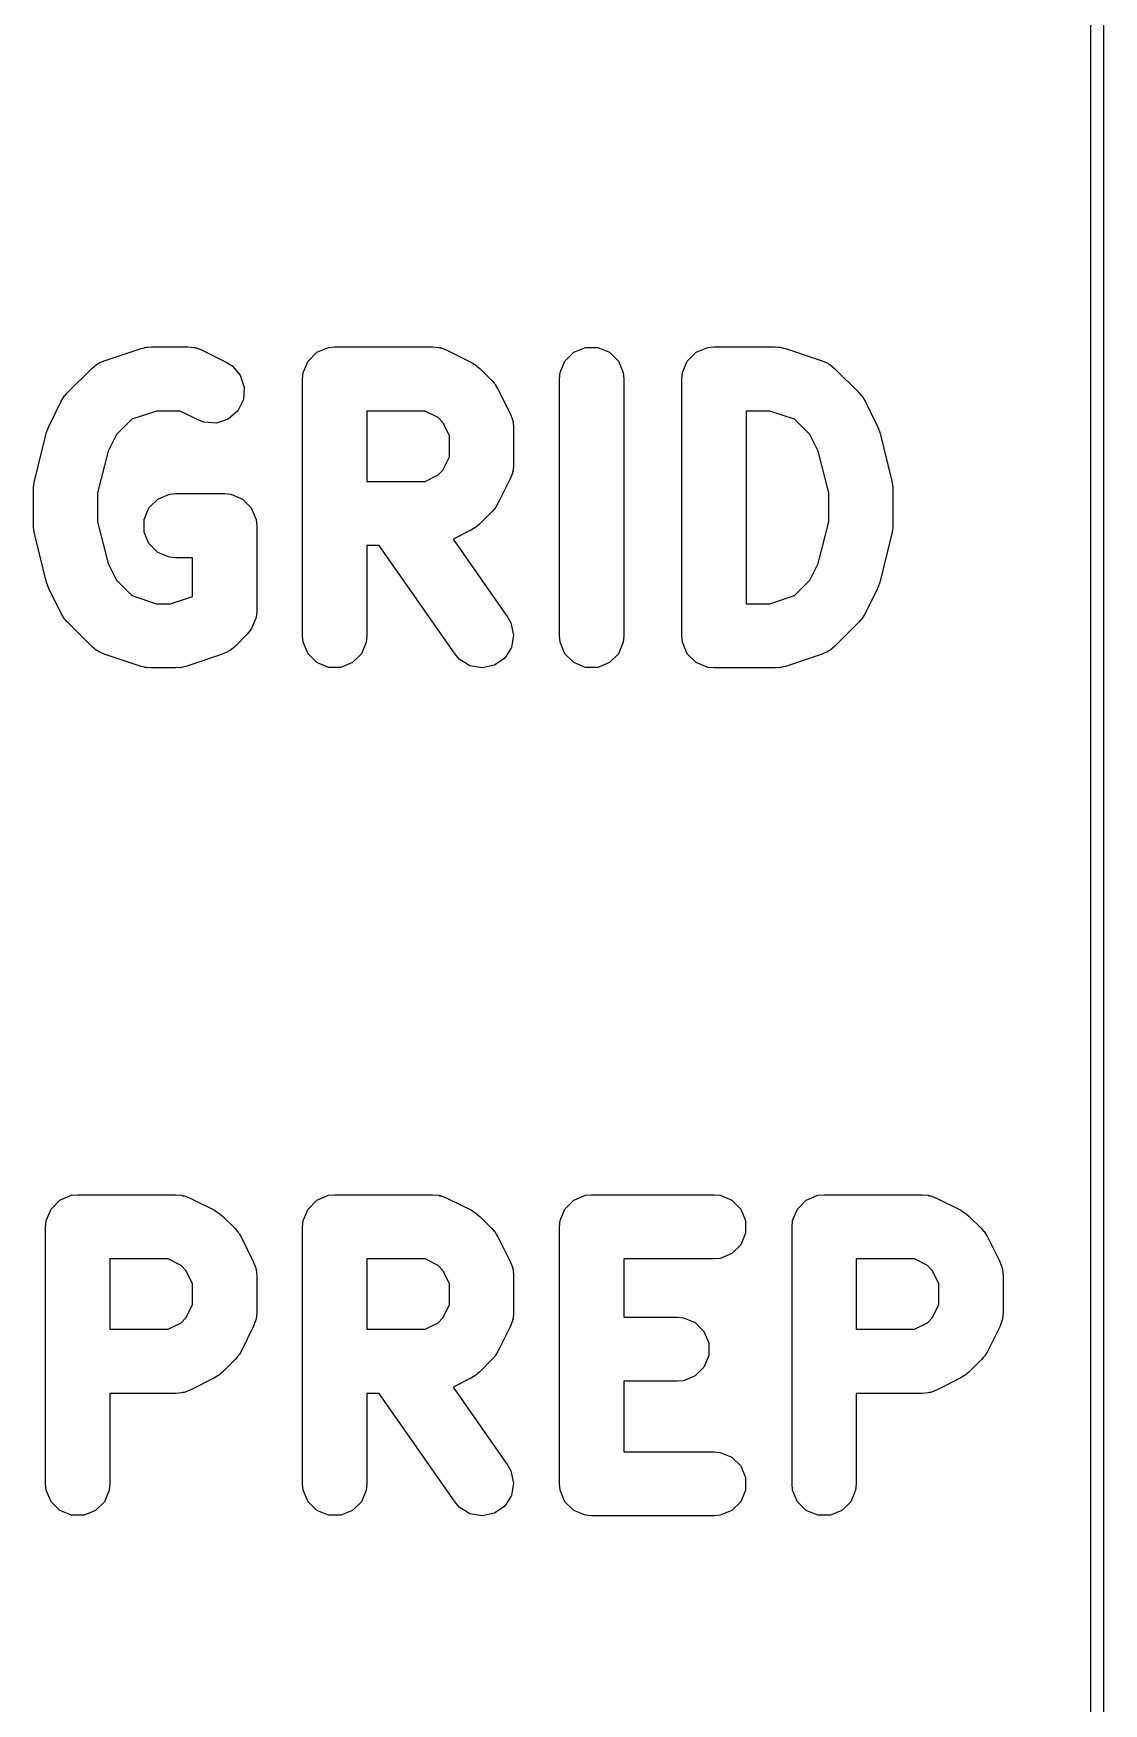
# Model space of a CAD drawing. Header units: inches. Extents: x 0.38 to 8.15, y -7.81 to -0.59.
# Drawn here: x 7.9453 to 8.1093, y -4.3945 to -4.1386 of the extents above; entities that cross this region are included whole.
import ezdxf

# ---------------------------------------------------------------- set-up
doc = ezdxf.new("R2010")
doc.units = ezdxf.units.IN
doc.header["$MEASUREMENT"] = 0
doc.layers.add('Edge.Cuts', color=254, linetype='CONTINUOUS', true_color=0xd0d2cd)
doc.layers.add('F.Silkscreen', color=41, linetype='CONTINUOUS', true_color=0xf2eda1)

msp = doc.modelspace()

# ---------------------------------------------------------------- linework, layer by layer
at = {"layer": 'Edge.Cuts', "linetype": 'CONTINUOUS'}
for p, q in [((8.10925, -0.59055), (8.10925, -7.81299)), ((8.10728, -7.81201), (8.10728, -0.59154))]:
    msp.add_line(p, q, dxfattribs=at)
at = {"layer": 'F.Silkscreen', "linetype": 'CONTINUOUS'}
for p, q in [((7.96283, -4.18665), (7.96332, -4.1866)), ((7.96332, -4.1866), (7.96894, -4.1866)), ((7.96894, -4.1866), (7.9699, -4.18669)), ((7.99048, -4.18669), (7.99144, -4.1866)), ((7.99144, -4.1866), (8.00644, -4.1866)), ((8.00644, -4.1866), (8.0074, -4.18669)), ((8.0486, -4.18669), (8.04956, -4.1866)), ((8.04956, -4.1866), (8.05893, -4.1866)), ((8.05893, -4.1866), (8.05942, -4.18665)), ((7.95512, -4.18924), (7.95526, -4.18912)), ((7.95526, -4.18912), (7.95614, -4.18873)), ((7.95614, -4.18873), (7.96176, -4.18685)), ((7.96176, -4.18685), (7.96224, -4.18674)), ((7.96224, -4.18674), (7.96236, -4.18669)), ((7.96236, -4.18669), (7.96253, -4.18668)), ((7.96253, -4.18668), (7.9627, -4.18664)), ((7.9627, -4.18664), (7.96283, -4.18665)), ((7.9699, -4.18669), (7.97007, -4.18676)), ((7.97007, -4.18676), (7.97024, -4.18677)), ((7.97024, -4.18677), (7.97114, -4.18712)), ((7.97114, -4.18712), (7.97489, -4.18899)), ((7.97489, -4.18899), (7.97571, -4.18951)), ((7.98661, -4.19056), (7.98735, -4.18879)), ((7.98735, -4.18879), (7.98871, -4.18743)), ((7.98871, -4.18743), (7.99048, -4.18669)), ((8.0074, -4.18669), (8.00756, -4.18676)), ((8.00756, -4.18676), (8.00774, -4.18677)), ((8.00774, -4.18677), (8.00864, -4.18712)), ((8.00864, -4.18712), (8.01239, -4.18899)), ((8.01239, -4.18899), (8.0128, -4.18925)), ((8.02598, -4.19056), (8.02672, -4.18879)), ((8.02672, -4.18879), (8.02808, -4.18743)), ((8.02808, -4.18743), (8.02985, -4.18669)), ((8.02985, -4.18669), (8.03177, -4.18669)), ((8.03177, -4.18669), (8.03354, -4.18743)), ((8.03354, -4.18743), (8.0349, -4.18879)), ((8.0349, -4.18879), (8.03564, -4.19056)), ((8.04473, -4.19056), (8.04547, -4.18879)), ((8.04547, -4.18879), (8.04682, -4.18743)), ((8.04682, -4.18743), (8.0486, -4.18669)), ((8.05942, -4.18665), (8.05955, -4.18664)), ((8.05955, -4.18664), (8.05972, -4.18668)), ((8.05972, -4.18668), (8.05989, -4.18669)), ((8.05989, -4.18669), (8.06001, -4.18674)), ((8.06001, -4.18674), (8.06049, -4.18685)), ((8.06049, -4.18685), (8.06611, -4.18873)), ((8.06611, -4.18873), (8.06699, -4.18912)), ((8.06699, -4.18912), (8.06713, -4.18924)), ((7.95046, -4.19366), (7.95421, -4.18992)), ((7.95421, -4.18992), (7.95496, -4.1893)), ((7.95496, -4.1893), (7.95512, -4.18924)), ((7.97571, -4.18951), (7.97697, -4.19096)), ((7.97697, -4.19096), (7.97757, -4.19278)), ((7.98652, -4.19152), (7.98661, -4.19056)), ((7.98652, -4.23089), (7.98652, -4.19152)), ((8.0128, -4.18925), (8.01292, -4.1893)), ((8.01292, -4.1893), (8.01306, -4.18941)), ((8.01306, -4.18941), (8.0132, -4.18951)), ((8.0132, -4.18951), (8.01329, -4.18961)), ((8.01329, -4.18961), (8.01367, -4.18992)), ((8.01367, -4.18992), (8.01554, -4.19179)), ((8.02589, -4.19152), (8.02598, -4.19056)), ((8.02589, -4.23089), (8.02589, -4.19152)), ((8.03564, -4.19056), (8.03573, -4.19152)), ((8.03573, -4.19152), (8.03573, -4.23089)), ((8.04464, -4.19152), (8.04473, -4.19056)), ((8.04464, -4.23089), (8.04464, -4.19152)), ((8.06713, -4.18924), (8.06729, -4.1893)), ((8.06729, -4.1893), (8.06804, -4.18992)), ((8.06804, -4.18992), (8.07178, -4.19366)), ((7.94985, -4.19441), (7.94996, -4.19428)), ((7.94996, -4.19428), (7.95006, -4.19413)), ((7.95006, -4.19413), (7.95015, -4.19404)), ((7.95015, -4.19404), (7.95046, -4.19366)), ((7.97757, -4.19278), (7.97744, -4.1947)), ((8.01554, -4.19179), (8.01585, -4.19217)), ((8.01585, -4.19217), (8.01595, -4.19225)), ((8.01595, -4.19225), (8.01604, -4.1924)), ((8.01604, -4.1924), (8.01615, -4.19254)), ((8.01615, -4.19254), (8.0162, -4.19266)), ((8.0162, -4.19266), (8.01646, -4.19307)), ((8.01646, -4.19307), (8.01834, -4.19682)), ((8.07178, -4.19366), (8.07209, -4.19404)), ((8.07209, -4.19404), (8.07219, -4.19413)), ((8.07219, -4.19413), (8.07229, -4.19428)), ((8.07229, -4.19428), (8.0724, -4.19441)), ((7.94767, -4.19869), (7.94954, -4.19494)), ((7.94954, -4.19494), (7.9498, -4.19453)), ((7.9498, -4.19453), (7.94985, -4.19441)), ((7.96412, -4.19644), (7.96035, -4.1977)), ((7.96778, -4.19644), (7.96412, -4.19644)), ((7.97049, -4.1978), (7.96778, -4.19644)), ((7.97658, -4.19641), (7.97513, -4.19767)), ((7.97744, -4.1947), (7.97658, -4.19641)), ((8.00528, -4.19644), (7.99636, -4.19644)), ((7.99636, -4.19644), (7.99636, -4.20722)), ((8.00727, -4.19744), (8.00528, -4.19644)), ((8.01834, -4.19682), (8.01868, -4.19772)), ((8.05813, -4.19644), (8.05448, -4.19644)), ((8.05448, -4.19644), (8.05448, -4.22597)), ((8.0619, -4.1977), (8.05813, -4.19644)), ((8.0724, -4.19441), (8.07245, -4.19453)), ((8.07245, -4.19453), (8.07271, -4.19494)), ((8.07271, -4.19494), (8.07458, -4.19869)), ((7.94732, -4.19959), (7.94748, -4.19919)), ((7.94748, -4.19919), (7.94762, -4.19879)), ((7.94762, -4.19879), (7.94764, -4.19876)), ((7.94764, -4.19876), (7.94767, -4.19869)), ((7.96035, -4.1977), (7.95799, -4.20006)), ((7.97139, -4.19814), (7.97049, -4.1978)), ((7.97331, -4.19828), (7.97139, -4.19814)), ((7.97513, -4.19767), (7.97331, -4.19828)), ((8.00802, -4.19819), (8.00727, -4.19744)), ((8.00902, -4.20018), (8.00802, -4.19819)), ((8.01868, -4.19772), (8.0187, -4.1979)), ((8.0187, -4.1979), (8.01876, -4.19806)), ((8.01876, -4.19806), (8.01886, -4.19902)), ((8.01886, -4.19902), (8.01886, -4.20464)), ((8.06426, -4.20006), (8.0619, -4.1977)), ((8.07458, -4.19869), (8.07461, -4.19876)), ((8.07461, -4.19876), (8.07463, -4.19879)), ((8.07463, -4.19879), (8.07477, -4.19919)), ((8.07477, -4.19919), (8.07493, -4.19959)), ((7.94542, -4.2072), (7.9473, -4.1997)), ((7.9473, -4.1997), (7.94732, -4.19963)), ((7.94732, -4.19963), (7.94732, -4.19959)), ((7.95799, -4.20006), (7.95671, -4.20261)), ((8.00902, -4.20348), (8.00902, -4.20018)), ((8.06554, -4.20261), (8.06426, -4.20006)), ((8.07493, -4.19959), (8.07493, -4.19963)), ((8.07493, -4.19963), (8.07495, -4.1997)), ((8.07495, -4.1997), (8.07683, -4.2072)), ((7.95671, -4.20261), (7.95512, -4.209)), ((8.00802, -4.20548), (8.00902, -4.20348)), ((8.06713, -4.209), (8.06554, -4.20261)), ((8.00528, -4.20722), (8.00727, -4.20622)), ((8.00727, -4.20622), (8.00802, -4.20548)), ((8.01834, -4.20684), (8.01646, -4.21059)), ((8.01868, -4.20594), (8.01834, -4.20684)), ((8.0187, -4.20577), (8.01868, -4.20594)), ((8.01876, -4.2056), (8.0187, -4.20577)), ((8.01886, -4.20464), (8.01876, -4.2056)), ((7.94527, -4.20839), (7.94529, -4.20823)), ((7.94527, -4.21402), (7.94527, -4.20839)), ((7.94528, -4.20815), (7.94533, -4.20779)), ((7.94529, -4.20823), (7.94528, -4.20815)), ((7.94533, -4.20779), (7.94537, -4.20743)), ((7.94537, -4.20743), (7.9454, -4.20737)), ((7.9454, -4.20737), (7.94542, -4.2072)), ((7.95512, -4.209), (7.95512, -4.21341)), ((7.96433, -4.20993), (7.96611, -4.20919)), ((7.96611, -4.20919), (7.96707, -4.2091)), ((7.96707, -4.2091), (7.97457, -4.2091)), ((7.97457, -4.2091), (7.97553, -4.20919)), ((7.97553, -4.20919), (7.9773, -4.20993)), ((7.99636, -4.20722), (8.00528, -4.20722)), ((8.06713, -4.21341), (8.06713, -4.209)), ((8.07683, -4.2072), (8.07685, -4.20737)), ((8.07685, -4.20737), (8.07688, -4.20743)), ((8.07688, -4.20743), (8.07692, -4.20779)), ((8.07692, -4.20779), (8.07697, -4.20815)), ((8.07697, -4.20815), (8.07696, -4.20823)), ((8.07696, -4.20823), (8.07698, -4.20839)), ((8.07698, -4.20839), (8.07698, -4.21402)), ((7.96224, -4.21306), (7.96298, -4.21128)), ((7.96298, -4.21128), (7.96433, -4.20993)), ((7.9773, -4.20993), (7.97866, -4.21128)), ((7.97866, -4.21128), (7.97939, -4.21306)), ((8.01554, -4.21187), (8.01367, -4.21375)), ((8.01585, -4.2115), (8.01554, -4.21187)), ((8.01595, -4.21141), (8.01585, -4.2115)), ((8.01604, -4.21126), (8.01595, -4.21141)), ((8.01615, -4.21113), (8.01604, -4.21126)), ((8.0162, -4.21101), (8.01615, -4.21113)), ((8.01646, -4.21059), (8.0162, -4.21101)), ((7.94529, -4.21419), (7.94527, -4.21402)), ((7.94528, -4.21426), (7.94529, -4.21419)), ((7.94533, -4.21462), (7.94528, -4.21426)), ((7.94537, -4.21498), (7.94533, -4.21462)), ((7.95512, -4.21341), (7.95671, -4.2198)), ((7.96224, -4.21498), (7.96224, -4.21306)), ((7.97939, -4.21306), (7.97949, -4.21402)), ((7.97949, -4.21402), (7.97949, -4.22714)), ((8.01239, -4.21467), (8.00957, -4.21608)), ((8.0128, -4.21441), (8.01239, -4.21467)), ((8.01292, -4.21436), (8.0128, -4.21441)), ((8.01306, -4.21425), (8.01292, -4.21436)), ((8.0132, -4.21416), (8.01306, -4.21425)), ((8.01329, -4.21406), (8.0132, -4.21416)), ((8.01367, -4.21375), (8.01329, -4.21406)), ((8.06554, -4.2198), (8.06713, -4.21341)), ((8.07692, -4.21462), (8.07688, -4.21498)), ((8.07697, -4.21426), (8.07692, -4.21462)), ((8.07698, -4.21402), (8.07696, -4.21419)), ((8.07696, -4.21419), (8.07697, -4.21426)), ((7.9454, -4.21504), (7.94537, -4.21498)), ((7.94542, -4.21521), (7.9454, -4.21504)), ((7.9473, -4.22271), (7.94542, -4.21521)), ((7.96298, -4.21675), (7.96224, -4.21498)), ((7.96433, -4.21811), (7.96298, -4.21675)), ((7.99825, -4.21706), (7.99636, -4.21706)), ((7.99636, -4.21706), (7.99636, -4.23089)), ((8.00991, -4.23371), (7.99825, -4.21706)), ((8.00957, -4.21608), (8.01797, -4.22807)), ((8.07683, -4.21521), (8.07495, -4.22271)), ((8.07685, -4.21504), (8.07683, -4.21521)), ((8.07688, -4.21498), (8.07685, -4.21504)), ((7.95671, -4.2198), (7.95799, -4.22235)), ((7.96611, -4.21884), (7.96433, -4.21811)), ((7.96707, -4.21894), (7.96611, -4.21884)), ((7.96965, -4.21894), (7.96707, -4.21894)), ((7.96965, -4.22484), (7.96965, -4.21894)), ((8.06426, -4.22235), (8.06554, -4.2198)), ((7.95799, -4.22235), (7.96035, -4.22471)), ((8.0619, -4.22471), (8.06426, -4.22235)), ((7.94732, -4.22278), (7.9473, -4.22271)), ((7.94732, -4.22282), (7.94732, -4.22278)), ((7.94748, -4.22322), (7.94732, -4.22282)), ((7.94762, -4.22362), (7.94748, -4.22322)), ((7.94764, -4.22365), (7.94762, -4.22362)), ((7.94767, -4.22372), (7.94764, -4.22365)), ((7.94954, -4.22747), (7.94767, -4.22372)), ((7.96035, -4.22471), (7.96412, -4.22597)), ((7.96627, -4.22597), (7.96965, -4.22484)), ((8.05813, -4.22597), (8.0619, -4.22471)), ((8.07458, -4.22372), (8.07271, -4.22747)), ((8.07461, -4.22365), (8.07458, -4.22372)), ((8.07463, -4.22362), (8.07461, -4.22365)), ((8.07477, -4.22322), (8.07463, -4.22362)), ((8.07493, -4.22282), (8.07477, -4.22322)), ((8.07495, -4.22271), (8.07493, -4.22278)), ((8.07493, -4.22278), (8.07493, -4.22282)), ((7.9498, -4.22788), (7.94954, -4.22747)), ((7.96412, -4.22597), (7.96627, -4.22597)), ((7.97949, -4.22714), (7.97939, -4.2281)), ((8.05448, -4.22597), (8.05813, -4.22597)), ((8.07271, -4.22747), (8.07245, -4.22788)), ((7.94985, -4.228), (7.9498, -4.22788)), ((7.94996, -4.22814), (7.94985, -4.228)), ((7.95006, -4.22828), (7.94996, -4.22814)), ((7.95015, -4.22837), (7.95006, -4.22828)), ((7.95046, -4.22875), (7.95015, -4.22837)), ((7.95421, -4.2325), (7.95046, -4.22875)), ((7.97866, -4.22988), (7.97805, -4.23062)), ((7.97939, -4.2281), (7.97866, -4.22988)), ((7.97866, -4.22988), (7.97866, -4.22988)), ((8.01797, -4.22807), (8.01844, -4.22891)), ((8.01844, -4.22891), (8.01886, -4.23078)), ((8.07178, -4.22875), (8.06804, -4.2325)), ((8.07209, -4.22837), (8.07178, -4.22875)), ((8.07219, -4.22828), (8.07209, -4.22837)), ((8.07229, -4.22814), (8.07219, -4.22828)), ((8.0724, -4.228), (8.07229, -4.22814)), ((8.07245, -4.22788), (8.0724, -4.228)), ((7.95496, -4.23311), (7.95421, -4.2325)), ((7.97617, -4.2325), (7.97543, -4.23311)), ((7.97805, -4.23062), (7.97617, -4.2325)), ((7.98661, -4.23185), (7.98652, -4.23089)), ((7.98735, -4.23362), (7.98661, -4.23185)), ((7.99627, -4.23185), (7.99553, -4.23362)), ((7.99636, -4.23089), (7.99627, -4.23185)), ((8.01852, -4.23267), (8.01749, -4.23429)), ((8.01886, -4.23078), (8.01852, -4.23267)), ((8.02598, -4.23185), (8.02589, -4.23089)), ((8.02672, -4.23362), (8.02598, -4.23185)), ((8.03564, -4.23185), (8.0349, -4.23362)), ((8.03573, -4.23089), (8.03564, -4.23185)), ((8.04473, -4.23185), (8.04464, -4.23089)), ((8.04547, -4.23362), (8.04473, -4.23185)), ((8.06804, -4.2325), (8.06729, -4.23311)), ((7.95512, -4.23318), (7.95496, -4.23311)), ((7.95526, -4.23329), (7.95512, -4.23318)), ((7.95614, -4.23368), (7.95526, -4.23329)), ((7.96176, -4.23556), (7.95614, -4.23368)), ((7.97425, -4.23368), (7.96862, -4.23556)), ((7.97513, -4.23329), (7.97425, -4.23368)), ((7.97526, -4.23318), (7.97513, -4.23329)), ((7.97543, -4.23311), (7.97526, -4.23318)), ((7.98871, -4.23498), (7.98735, -4.23362)), ((7.99048, -4.23572), (7.98871, -4.23498)), ((7.99417, -4.23498), (7.9924, -4.23572)), ((7.99553, -4.23362), (7.99417, -4.23498)), ((8.01053, -4.23444), (8.00991, -4.23371)), ((8.01215, -4.23548), (8.01053, -4.23444)), ((8.01749, -4.23429), (8.01592, -4.2354)), ((8.02808, -4.23498), (8.02672, -4.23362)), ((8.02985, -4.23572), (8.02808, -4.23498)), ((8.03354, -4.23498), (8.03177, -4.23572)), ((8.0349, -4.23362), (8.03354, -4.23498)), ((8.04682, -4.23498), (8.04547, -4.23362)), ((8.0486, -4.23572), (8.04682, -4.23498)), ((8.06611, -4.23368), (8.06049, -4.23556)), ((8.06699, -4.23329), (8.06611, -4.23368)), ((8.06713, -4.23318), (8.06699, -4.23329)), ((8.06729, -4.23311), (8.06713, -4.23318)), ((7.96224, -4.23567), (7.96176, -4.23556)), ((7.96236, -4.23572), (7.96224, -4.23567)), ((7.96253, -4.23573), (7.96236, -4.23572)), ((7.9627, -4.23577), (7.96253, -4.23573)), ((7.96283, -4.23576), (7.9627, -4.23577)), ((7.96332, -4.23581), (7.96283, -4.23576)), ((7.96707, -4.23581), (7.96332, -4.23581)), ((7.96755, -4.23576), (7.96707, -4.23581)), ((7.96768, -4.23577), (7.96755, -4.23576)), ((7.96785, -4.23573), (7.96768, -4.23577)), ((7.96803, -4.23572), (7.96785, -4.23573)), ((7.96815, -4.23567), (7.96803, -4.23572)), ((7.96862, -4.23556), (7.96815, -4.23567)), ((7.9924, -4.23572), (7.99048, -4.23572)), ((8.01404, -4.23581), (8.01215, -4.23548)), ((8.01592, -4.2354), (8.01404, -4.23581)), ((8.03177, -4.23572), (8.02985, -4.23572)), ((8.04956, -4.23581), (8.0486, -4.23572)), ((8.05893, -4.23581), (8.04956, -4.23581)), ((8.05942, -4.23576), (8.05893, -4.23581)), ((8.05955, -4.23577), (8.05942, -4.23576)), ((8.05972, -4.23573), (8.05955, -4.23577)), ((8.05989, -4.23572), (8.05972, -4.23573)), ((8.06001, -4.23567), (8.05989, -4.23572)), ((8.06049, -4.23556), (8.06001, -4.23567)), ((7.94934, -4.31735), (7.95111, -4.31661)), ((7.95111, -4.31661), (7.95207, -4.31652)), ((7.95207, -4.31652), (7.96707, -4.31652)), ((7.96707, -4.31652), (7.96803, -4.31661)), ((7.96803, -4.31661), (7.96819, -4.31668)), ((7.96819, -4.31668), (7.96837, -4.3167)), ((7.96837, -4.3167), (7.96927, -4.31704)), ((7.96927, -4.31704), (7.97302, -4.31891)), ((7.98871, -4.31735), (7.99048, -4.31661)), ((7.99048, -4.31661), (7.99144, -4.31652)), ((7.99144, -4.31652), (8.00644, -4.31652)), ((8.00644, -4.31652), (8.0074, -4.31661)), ((8.0074, -4.31661), (8.00756, -4.31668)), ((8.00756, -4.31668), (8.00774, -4.3167)), ((8.00774, -4.3167), (8.00864, -4.31704)), ((8.00864, -4.31704), (8.01239, -4.31891)), ((8.02808, -4.31735), (8.02985, -4.31661)), ((8.02985, -4.31661), (8.03081, -4.31652)), ((8.03081, -4.31652), (8.04956, -4.31652)), ((8.04956, -4.31652), (8.05052, -4.31661)), ((8.05052, -4.31661), (8.05229, -4.31735)), ((8.0637, -4.31735), (8.06547, -4.31661)), ((8.06547, -4.31661), (8.06643, -4.31652)), ((8.06643, -4.31652), (8.08143, -4.31652)), ((8.08143, -4.31652), (8.08239, -4.31661)), ((8.08239, -4.31661), (8.08255, -4.31668)), ((8.08255, -4.31668), (8.08273, -4.3167)), ((8.08273, -4.3167), (8.08363, -4.31704)), ((8.08363, -4.31704), (8.08738, -4.31891)), ((7.94724, -4.32048), (7.94798, -4.31871)), ((7.94798, -4.31871), (7.94934, -4.31735)), ((7.97302, -4.31891), (7.97343, -4.31917)), ((7.97343, -4.31917), (7.97355, -4.31922)), ((7.97355, -4.31922), (7.97369, -4.31934)), ((7.97369, -4.31934), (7.97383, -4.31943)), ((7.97383, -4.31943), (7.97392, -4.31953)), ((7.97392, -4.31953), (7.9743, -4.31984)), ((7.98661, -4.32048), (7.98735, -4.31871)), ((7.98735, -4.31871), (7.98871, -4.31735)), ((8.01239, -4.31891), (8.0128, -4.31917)), ((8.0128, -4.31917), (8.01292, -4.31922)), ((8.01292, -4.31922), (8.01306, -4.31934)), ((8.01306, -4.31934), (8.0132, -4.31943)), ((8.0132, -4.31943), (8.01329, -4.31953)), ((8.01329, -4.31953), (8.01367, -4.31984)), ((8.02598, -4.32048), (8.02672, -4.31871)), ((8.02672, -4.31871), (8.02808, -4.31735)), ((8.05229, -4.31735), (8.05365, -4.31871)), ((8.05365, -4.31871), (8.05438, -4.32048)), ((8.0616, -4.32048), (8.06234, -4.31871)), ((8.06234, -4.31871), (8.0637, -4.31735)), ((8.08738, -4.31891), (8.08779, -4.31917)), ((8.08779, -4.31917), (8.08791, -4.31922)), ((8.08791, -4.31922), (8.08805, -4.31934)), ((8.08805, -4.31934), (8.0882, -4.31943)), ((8.0882, -4.31943), (8.08828, -4.31953)), ((8.08828, -4.31953), (8.08866, -4.31984)), ((7.94715, -4.32144), (7.94724, -4.32048)), ((7.94715, -4.36081), (7.94715, -4.32144)), ((7.9743, -4.31984), (7.97617, -4.32171)), ((7.97617, -4.32171), (7.97648, -4.32209)), ((7.97648, -4.32209), (7.97658, -4.32217)), ((7.97658, -4.32217), (7.97667, -4.32232)), ((7.98652, -4.32144), (7.98661, -4.32048)), ((7.98652, -4.36081), (7.98652, -4.32144)), ((8.01367, -4.31984), (8.01554, -4.32171)), ((8.01554, -4.32171), (8.01585, -4.32209)), ((8.01585, -4.32209), (8.01595, -4.32217)), ((8.01595, -4.32217), (8.01604, -4.32232)), ((8.02589, -4.32144), (8.02598, -4.32048)), ((8.02589, -4.36081), (8.02589, -4.32144)), ((8.05438, -4.32048), (8.05438, -4.3224)), ((8.06151, -4.32144), (8.0616, -4.32048)), ((8.06151, -4.36081), (8.06151, -4.32144)), ((8.08866, -4.31984), (8.09053, -4.32171)), ((8.09053, -4.32171), (8.09084, -4.32209)), ((8.09084, -4.32209), (8.09094, -4.32217)), ((8.09094, -4.32217), (8.09103, -4.32232)), ((7.97667, -4.32232), (7.97678, -4.32246)), ((7.97678, -4.32246), (7.97683, -4.32258)), ((7.97683, -4.32258), (7.97709, -4.32299)), ((7.97709, -4.32299), (7.97897, -4.32674)), ((8.01604, -4.32232), (8.01615, -4.32246)), ((8.01615, -4.32246), (8.0162, -4.32258)), ((8.0162, -4.32258), (8.01646, -4.32299)), ((8.01646, -4.32299), (8.01834, -4.32674)), ((8.05365, -4.32418), (8.05229, -4.32553)), ((8.05438, -4.3224), (8.05365, -4.32418)), ((8.09103, -4.32232), (8.09114, -4.32246)), ((8.09114, -4.32246), (8.09119, -4.32258)), ((8.09119, -4.32258), (8.09145, -4.32299)), ((8.09145, -4.32299), (8.09333, -4.32674)), ((7.96591, -4.32636), (7.95699, -4.32636)), ((7.95699, -4.32636), (7.95699, -4.33714)), ((7.9679, -4.32736), (7.96591, -4.32636)), ((7.96865, -4.32811), (7.9679, -4.32736)), ((7.97897, -4.32674), (7.97931, -4.32764)), ((8.00528, -4.32636), (7.99636, -4.32636)), ((7.99636, -4.32636), (7.99636, -4.33714)), ((8.00727, -4.32736), (8.00528, -4.32636)), ((8.00802, -4.32811), (8.00727, -4.32736)), ((8.01834, -4.32674), (8.01868, -4.32764)), ((8.04956, -4.32636), (8.03573, -4.32636)), ((8.03573, -4.32636), (8.03573, -4.33527)), ((8.05052, -4.32627), (8.04956, -4.32636)), ((8.05229, -4.32553), (8.05052, -4.32627)), ((8.08027, -4.32636), (8.07135, -4.32636)), ((8.07135, -4.32636), (8.07135, -4.33714)), ((8.08226, -4.32736), (8.08027, -4.32636)), ((8.08301, -4.32811), (8.08226, -4.32736)), ((8.09333, -4.32674), (8.09367, -4.32764)), ((7.96965, -4.3301), (7.96865, -4.32811)), ((7.97931, -4.32764), (7.97933, -4.32782)), ((7.97933, -4.32782), (7.97939, -4.32798)), ((7.97939, -4.32798), (7.97949, -4.32894)), ((7.97949, -4.32894), (7.97949, -4.33457)), ((8.00902, -4.3301), (8.00802, -4.32811)), ((8.01868, -4.32764), (8.0187, -4.32782)), ((8.0187, -4.32782), (8.01876, -4.32798)), ((8.01876, -4.32798), (8.01886, -4.32894)), ((8.01886, -4.32894), (8.01886, -4.33457)), ((8.08401, -4.3301), (8.08301, -4.32811)), ((8.09367, -4.32764), (8.09369, -4.32782)), ((8.09369, -4.32782), (8.09375, -4.32798)), ((8.09375, -4.32798), (8.09385, -4.32894)), ((8.09385, -4.32894), (8.09385, -4.33457)), ((7.96965, -4.3334), (7.96965, -4.3301)), ((8.00902, -4.3334), (8.00902, -4.3301)), ((8.08401, -4.3334), (8.08401, -4.3301)), ((7.96865, -4.3354), (7.96965, -4.3334)), ((7.97949, -4.33457), (7.97939, -4.33553)), ((8.00802, -4.3354), (8.00902, -4.3334)), ((8.01886, -4.33457), (8.01876, -4.33553)), ((8.08301, -4.3354), (8.08401, -4.3334)), ((8.09385, -4.33457), (8.09375, -4.33553)), ((7.95699, -4.33714), (7.96591, -4.33714)), ((7.96591, -4.33714), (7.9679, -4.33614)), ((7.9679, -4.33614), (7.96865, -4.3354)), ((7.97897, -4.33677), (7.97709, -4.34052)), ((7.97931, -4.33586), (7.97897, -4.33677)), ((7.97933, -4.33569), (7.97931, -4.33586)), ((7.97939, -4.33553), (7.97933, -4.33569)), ((7.99636, -4.33714), (8.00528, -4.33714)), ((8.00528, -4.33714), (8.00727, -4.33614)), ((8.00727, -4.33614), (8.00802, -4.3354)), ((8.01834, -4.33677), (8.01646, -4.34052)), ((8.01868, -4.33586), (8.01834, -4.33677)), ((8.0187, -4.33569), (8.01868, -4.33586)), ((8.01876, -4.33553), (8.0187, -4.33569)), ((8.03573, -4.33527), (8.04393, -4.33527)), ((8.04393, -4.33527), (8.04489, -4.33536)), ((8.04489, -4.33536), (8.04667, -4.3361)), ((8.04667, -4.3361), (8.04802, -4.33746)), ((8.04802, -4.33746), (8.04876, -4.33923)), ((8.07135, -4.33714), (8.08027, -4.33714)), ((8.08027, -4.33714), (8.08226, -4.33614)), ((8.08226, -4.33614), (8.08301, -4.3354)), ((8.09333, -4.33677), (8.09145, -4.34052)), ((8.09367, -4.33586), (8.09333, -4.33677)), ((8.09369, -4.33569), (8.09367, -4.33586)), ((8.09375, -4.33553), (8.09369, -4.33569)), ((8.04876, -4.33923), (8.04876, -4.34115)), ((7.97617, -4.34179), (7.9743, -4.34367)), ((7.97648, -4.34142), (7.97617, -4.34179)), ((7.97658, -4.34133), (7.97648, -4.34142)), ((7.97667, -4.34118), (7.97658, -4.34133)), ((7.97678, -4.34105), (7.97667, -4.34118)), ((7.97683, -4.34093), (7.97678, -4.34105)), ((7.97709, -4.34052), (7.97683, -4.34093)), ((8.01554, -4.34179), (8.01367, -4.34367)), ((8.01585, -4.34142), (8.01554, -4.34179)), ((8.01595, -4.34133), (8.01585, -4.34142)), ((8.01604, -4.34118), (8.01595, -4.34133)), ((8.01615, -4.34105), (8.01604, -4.34118)), ((8.0162, -4.34093), (8.01615, -4.34105)), ((8.01646, -4.34052), (8.0162, -4.34093)), ((8.04876, -4.34115), (8.04802, -4.34292)), ((8.09053, -4.34179), (8.08866, -4.34367)), ((8.09084, -4.34142), (8.09053, -4.34179)), ((8.09094, -4.34133), (8.09084, -4.34142)), ((8.09103, -4.34118), (8.09094, -4.34133)), ((8.09114, -4.34105), (8.09103, -4.34118)), ((8.09119, -4.34093), (8.09114, -4.34105)), ((8.09145, -4.34052), (8.09119, -4.34093)), ((7.97302, -4.34459), (7.96927, -4.34647)), ((7.97343, -4.34433), (7.97302, -4.34459)), ((7.97355, -4.34428), (7.97343, -4.34433)), ((7.97369, -4.34417), (7.97355, -4.34428)), ((7.97383, -4.34408), (7.97369, -4.34417)), ((7.97392, -4.34398), (7.97383, -4.34408)), ((7.9743, -4.34367), (7.97392, -4.34398)), ((8.01239, -4.34459), (8.00957, -4.346)), ((8.0128, -4.34433), (8.01239, -4.34459)), ((8.01292, -4.34428), (8.0128, -4.34433)), ((8.01306, -4.34417), (8.01292, -4.34428)), ((8.0132, -4.34408), (8.01306, -4.34417)), ((8.01329, -4.34398), (8.0132, -4.34408)), ((8.01367, -4.34367), (8.01329, -4.34398)), ((8.04393, -4.34511), (8.03573, -4.34511)), ((8.03573, -4.34511), (8.03573, -4.35589)), ((8.04489, -4.34502), (8.04393, -4.34511)), ((8.04667, -4.34428), (8.04489, -4.34502)), ((8.04802, -4.34292), (8.04667, -4.34428)), ((8.08738, -4.34459), (8.08363, -4.34647)), ((8.08779, -4.34433), (8.08738, -4.34459)), ((8.08791, -4.34428), (8.08779, -4.34433)), ((8.08805, -4.34417), (8.08791, -4.34428)), ((8.0882, -4.34408), (8.08805, -4.34417)), ((8.08828, -4.34398), (8.0882, -4.34408)), ((8.08866, -4.34367), (8.08828, -4.34398)), ((7.96707, -4.34699), (7.95699, -4.34699)), ((7.95699, -4.34699), (7.95699, -4.36081)), ((7.96803, -4.34689), (7.96707, -4.34699)), ((7.96819, -4.34682), (7.96803, -4.34689)), ((7.96837, -4.34681), (7.96819, -4.34682)), ((7.96927, -4.34647), (7.96837, -4.34681)), ((7.99825, -4.34699), (7.99636, -4.34699)), ((7.99636, -4.34699), (7.99636, -4.36081)), ((8.00991, -4.36363), (7.99825, -4.34699)), ((8.00957, -4.346), (8.01797, -4.35799)), ((8.08143, -4.34699), (8.07135, -4.34699)), ((8.07135, -4.34699), (8.07135, -4.36081)), ((8.08239, -4.34689), (8.08143, -4.34699)), ((8.08255, -4.34682), (8.08239, -4.34689)), ((8.08273, -4.34681), (8.08255, -4.34682)), ((8.08363, -4.34647), (8.08273, -4.34681)), ((8.01797, -4.35799), (8.01844, -4.35883)), ((8.03573, -4.35589), (8.04956, -4.35589)), ((8.04956, -4.35589), (8.05052, -4.35599)), ((8.05052, -4.35599), (8.05229, -4.35672)), ((8.05229, -4.35672), (8.05365, -4.35808)), ((8.01844, -4.35883), (8.01886, -4.36071)), ((8.05365, -4.35808), (8.05438, -4.35985)), ((8.05438, -4.35985), (8.05438, -4.36177)), ((7.94724, -4.36177), (7.94715, -4.36081)), ((7.94798, -4.36355), (7.94724, -4.36177)), ((7.9569, -4.36177), (7.95616, -4.36355)), ((7.95699, -4.36081), (7.9569, -4.36177)), ((7.98661, -4.36177), (7.98652, -4.36081)), ((7.98735, -4.36355), (7.98661, -4.36177)), ((7.99627, -4.36177), (7.99553, -4.36355)), ((7.99636, -4.36081), (7.99627, -4.36177)), ((8.01852, -4.3626), (8.01749, -4.36422)), ((8.01886, -4.36071), (8.01852, -4.3626)), ((8.02598, -4.36177), (8.02589, -4.36081)), ((8.02672, -4.36355), (8.02598, -4.36177)), ((8.05438, -4.36177), (8.05365, -4.36355)), ((8.0616, -4.36177), (8.06151, -4.36081)), ((8.06234, -4.36355), (8.0616, -4.36177)), ((8.07126, -4.36177), (8.07052, -4.36355)), ((8.07135, -4.36081), (8.07126, -4.36177)), ((7.94934, -4.3649), (7.94798, -4.36355)), ((7.95111, -4.36564), (7.94934, -4.3649)), ((7.95303, -4.36564), (7.95111, -4.36564)), ((7.9548, -4.3649), (7.95303, -4.36564)), ((7.95616, -4.36355), (7.9548, -4.3649)), ((7.98871, -4.3649), (7.98735, -4.36355)), ((7.99048, -4.36564), (7.98871, -4.3649)), ((7.9924, -4.36564), (7.99048, -4.36564)), ((7.99417, -4.3649), (7.9924, -4.36564)), ((7.99553, -4.36355), (7.99417, -4.3649)), ((8.01053, -4.36437), (8.00991, -4.36363)), ((8.01215, -4.3654), (8.01053, -4.36437)), ((8.01404, -4.36573), (8.01215, -4.3654)), ((8.01592, -4.36532), (8.01404, -4.36573)), ((8.01749, -4.36422), (8.01592, -4.36532)), ((8.02808, -4.3649), (8.02672, -4.36355)), ((8.02985, -4.36564), (8.02808, -4.3649)), ((8.03081, -4.36573), (8.02985, -4.36564)), ((8.04956, -4.36573), (8.03081, -4.36573)), ((8.05052, -4.36564), (8.04956, -4.36573)), ((8.05229, -4.3649), (8.05052, -4.36564)), ((8.05365, -4.36355), (8.05229, -4.3649)), ((8.0637, -4.3649), (8.06234, -4.36355)), ((8.06547, -4.36564), (8.0637, -4.3649)), ((8.06739, -4.36564), (8.06547, -4.36564)), ((8.06916, -4.3649), (8.06739, -4.36564)), ((8.07052, -4.36355), (8.06916, -4.3649))]:
    msp.add_line(p, q, dxfattribs=at)

doc.saveas('drawing.dxf')
